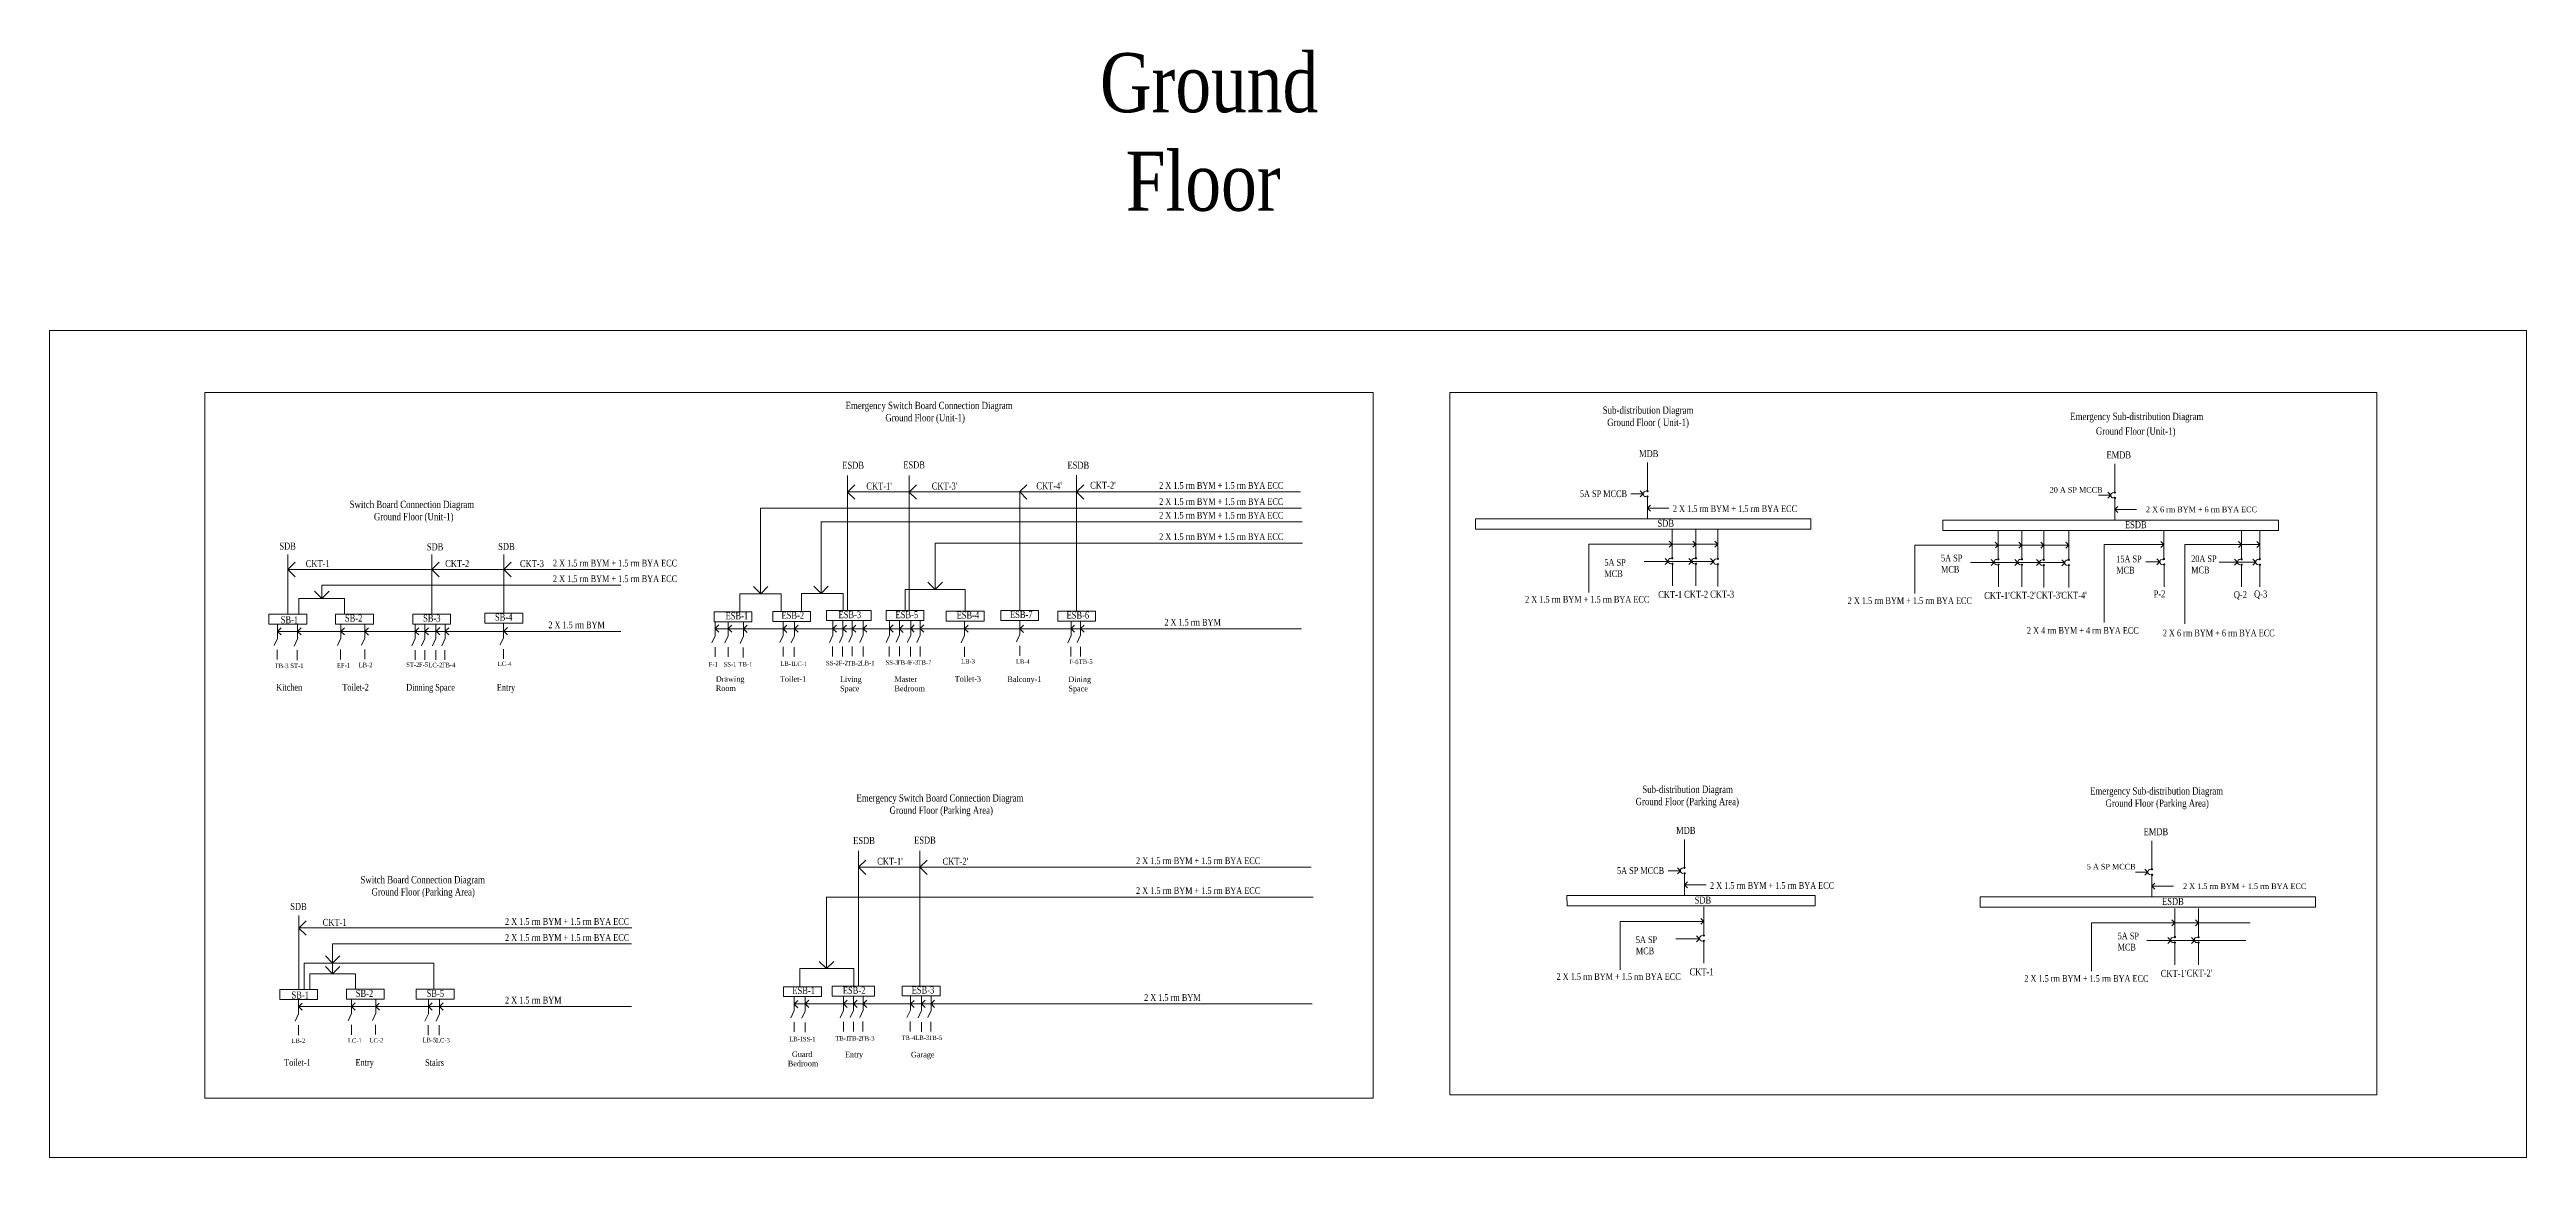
# Model space of a CAD drawing. Header units: inches. Extents: x -13742749 to 88736, y -40897 to 32194776.
# Drawn here: x 13924 to 32929, y 26274628 to 26283129 of the extents above; entities that cross this region are included whole.
import ezdxf

# ---------------------------------------------------------------- set-up
doc = ezdxf.new("R2010")
doc.units = ezdxf.units.IN
doc.header["$LTSCALE"] = 10
doc.header["$MEASUREMENT"] = 0
doc.linetypes.add('HIDDEN', pattern=[0.375, 0.25, -0.125])
for name, color, linetype, lineweight in [('ESDB_TEXT', 131, 'Continuous', 13), ('SDB_TEXT', 10, 'Continuous', 13), ('Switchboard_Diagram_My', 7, 'Continuous', 13), ('Text_My', 7, 'Continuous', 13)]:
    doc.layers.add(name, color=color, linetype=linetype, lineweight=lineweight)
doc.styles.get("Standard").update_dxf_attribs({"font": 'times.ttf', "width": 0.8})

msp = doc.modelspace()

# ---------------------------------------------------------------- linework, layer by layer
at = {"layer": 'ESDB_TEXT', "linetype": 'ByBlock', "ltscale": 10}
for p, q in [((26183.80578, 26279959.68199), (26183.80578, 26279745.08164)), ((29770.38835, 26279949.3157), (29770.38835, 26279734.71534)), ((26151.94443, 26279719.09585), (26058.00881, 26279719.09585)), ((26184.06833, 26279693.44027), (26184.06833, 26279528.20656)), ((29738.527, 26279708.72956), (29644.59138, 26279708.72956)), ((29770.6509, 26279683.07397), (29770.6509, 26279517.84027)), ((26184.06833, 26279610.82342), (26349.33813, 26279610.82342)), ((29770.6509, 26279600.45712), (29935.9207, 26279600.45712)), ((26723.29786, 26279333.97868), (25734.6459, 26279333.97868)), ((25734.6459, 26279333.97868), (25734.6459, 26278962.8349)), ((26375.09951, 26279448.6806), (26375.09951, 26279230.94776)), ((26556.16613, 26279448.29664), (26556.16613, 26279230.77766)), ((26723.29786, 26279448.45275), (26723.29786, 26279226.6785)), ((29416.44925, 26279326.71788), (28236.02537, 26279326.71788)), ((28236.02537, 26279326.71788), (28236.02537, 26278955.5741)), ((28876.47898, 26279438.28732), (28876.47898, 26279223.68696)), ((29057.5456, 26279438.11721), (29057.5456, 26279223.51686)), ((29224.67733, 26279438.28732), (29224.67733, 26279223.68696)), ((29417.29691, 26279436.84), (29417.29691, 26279222.23964)), ((30147.37263, 26279330.98714), (29687.42944, 26279330.98714)), ((29687.42944, 26279330.98714), (29687.42944, 26278733.45918)), ((30147.37263, 26279438.28732), (30147.37263, 26279223.68696)), ((30743.08257, 26279330.81704), (30307.50575, 26279330.81704)), ((30307.50575, 26279330.81704), (30307.50575, 26278721.98887)), ((30742.82715, 26279330.81704), (30883.20097, 26279330.81704)), ((30743.08257, 26279438.11721), (30743.08257, 26279223.51686)), ((30883.20097, 26279438.11721), (30883.20097, 26279223.51686)), ((26691.43888, 26279199.89207), (26160.46032, 26279199.89207)), ((26375.36206, 26279178.19238), (26375.36206, 26279012.95868)), ((26556.42868, 26279178.02228), (26556.42868, 26279012.78858)), ((26723.56041, 26279173.92312), (26723.56041, 26279008.68942)), ((29385.20164, 26279192.63127), (28661.83979, 26279192.63127)), ((28876.74153, 26279170.93158), (28876.74153, 26279005.69788)), ((29057.80815, 26279170.76148), (29057.80815, 26279005.52778)), ((29224.93988, 26279166.66232), (29224.93988, 26279001.42862)), ((29417.55946, 26279165.215), (29417.55946, 26278999.9813)), ((30115.51128, 26279197.70118), (30008.45237, 26279197.70118)), ((30147.63518, 26279172.04559), (30147.63518, 26279006.81189)), ((30711.22122, 26279196.41706), (30571.07249, 26279196.41706)), ((30851.33962, 26279196.41706), (30711.19088, 26279196.41706)), ((30743.34512, 26279170.76148), (30743.34512, 26279005.52778)), ((30883.46352, 26279170.76148), (30883.46352, 26279005.52778)), ((26468.55111, 26277068.72658), (26468.55111, 26276854.12622)), ((30055.13368, 26277058.36028), (30055.13368, 26276843.75992)), ((26436.68977, 26276828.14043), (26342.75414, 26276828.14043)), ((30023.27233, 26276817.77414), (29929.33671, 26276817.77414)), ((26468.81366, 26276802.48485), (26468.81366, 26276637.25115)), ((26468.81366, 26276719.868), (26634.08346, 26276719.868)), ((30055.39623, 26276792.11855), (30055.39623, 26276626.88485)), ((30055.39623, 26276709.5017), (30220.66603, 26276709.5017)), ((26615.85973, 26276439.48738), (25975.59421, 26276439.48738)), ((25975.59421, 26276439.48738), (25975.59421, 26276068.34359)), ((26616.04782, 26276551.05682), (26616.04782, 26276336.45646)), ((30231.2738, 26276539.1998), (30231.2738, 26276324.59944)), ((30412.34042, 26276539.02969), (30412.34042, 26276324.42934)), ((26584.95132, 26276305.40077), (26401.40863, 26276305.40077)), ((26616.31037, 26276283.70108), (26616.31037, 26276118.46738)), ((30579.47214, 26276427.63036), (29590.82019, 26276427.63036)), ((29590.82019, 26276427.63036), (29590.82019, 26276056.48658)), ((30547.61316, 26276293.54375), (30016.6346, 26276293.54375)), ((30231.53635, 26276271.84406), (30231.53635, 26276106.61036)), ((30412.60297, 26276271.67396), (30412.60297, 26276106.44026)), ((30547.61079, 26276293.23039), (30776.68508, 26276292.76499)), ((30579.47214, 26276427.63036), (30807.72161, 26276427.63036))]:
    msp.add_line(p, q, dxfattribs=at)
for points in [[(24864.87812, 26279528.20656), (27439.01549, 26279528.20656), (27439.01549, 26279448.65362), (24864.87812, 26279448.65362)], [(28451.46069, 26279517.84027), (31025.59806, 26279517.84027), (31025.59806, 26279438.28732), (28451.46069, 26279438.28732)], [(25566.0935, 26276637.25115), (27470.13567, 26276637.25115), (27471.96804, 26276557.6982), (25568.16763, 26276557.6982)], [(28736.20602, 26276626.88485), (31310.34339, 26276626.88485), (31310.34339, 26276547.3319), (28736.20602, 26276547.3319)]]:
    msp.add_lwpolyline(points, close=True, dxfattribs=at)
for centre in [(26183.80578, 26279740.75901), (26184.36476, 26279699.04034), (29770.38835, 26279730.39271), (29770.94733, 26279688.67404), (26375.09951, 26279225.51113), (26375.65849, 26279183.79245), (26556.16613, 26279225.34102), (26556.72511, 26279183.62235), (26723.29786, 26279221.24187), (26723.85684, 26279179.52319), (28876.47898, 26279218.25033), (28877.03796, 26279176.53165), (29057.5456, 26279218.08022), (29058.10458, 26279176.36155), (29224.67733, 26279213.98107), (29225.23631, 26279172.26239), (29416.29787, 26279214.4671), (29416.85685, 26279172.74843), (30147.37263, 26279219.36434), (30147.93161, 26279177.64566), (30743.08257, 26279218.08022), (30743.64155, 26279176.36155), (30883.20097, 26279218.08022), (30883.75995, 26279176.36155), (26468.55111, 26276849.80359), (26469.11009, 26276808.08492), (30055.13368, 26276839.4373), (30055.69266, 26276797.71862), (26616.04782, 26276331.01982), (26616.6068, 26276289.30115), (30231.2738, 26276319.16281), (30231.83278, 26276277.44413), (30412.34042, 26276318.9927), (30412.8994, 26276277.27403)]:
    msp.add_circle(centre, 4.98846, dxfattribs=at)
for centre in [(26172.66939, 26279719.09585), (29759.25196, 26279708.72956), (26363.96312, 26279203.84797), (26545.02974, 26279203.67786), (26712.16147, 26279199.57871), (28865.34259, 26279196.58717), (29046.40921, 26279196.41706), (29213.54093, 26279192.31791), (29406.16052, 26279190.87059), (30136.23624, 26279197.70118), (30731.94618, 26279196.41706), (30872.06458, 26279196.41706), (26457.41472, 26276828.14043), (30043.99729, 26276817.77414), (26604.91143, 26276309.35666), (30220.13741, 26276297.49965), (30401.20403, 26276297.32954)]:
    msp.add_arc(centre, 20.72496, 89.133640238, 269.133640238, dxfattribs=at)
at = {"layer": 'Switchboard_Diagram_My', "linetype": 'ByBlock', "ltscale": 10}
for p, q in [((20047.71388, 26279617.56519), (20047.71388, 26279859.28187)), ((20519.22673, 26279617.56519), (20519.22673, 26279859.28187)), ((21804.36881, 26279621.22576), (21804.36881, 26279862.94243)), ((20103.50951, 26279677.82897), (20047.71342, 26279733.49792)), ((20047.71388, 26279733.49746), (20103.38283, 26279789.29355)), ((20048.11353, 26279734.4709), (23522.08155, 26279734.4709)), ((20575.02236, 26279677.82897), (20519.22627, 26279733.49792)), ((20519.22673, 26279733.49746), (20574.89568, 26279789.29355)), ((21367.33416, 26279734.14724), (21423.00311, 26279789.94333)), ((21367.93827, 26278824.91625), (21367.93827, 26279734.39302)), ((21423.78021, 26279678.7644), (21367.98412, 26279734.43335)), ((21803.71839, 26279734.08244), (21859.38734, 26279789.87853)), ((21860.16444, 26279678.69959), (21804.36835, 26279734.36854)), ((26129.15665, 26279741.83171), (26151.94443, 26279719.09585)), ((26151.94443, 26279719.09585), (26129.3585, 26279696.45834)), ((29715.73922, 26279731.46541), (29738.527, 26279708.72956)), ((29738.527, 26279708.72956), (29715.94107, 26279686.09204)), ((19379.84178, 26278953.29719), (19379.84178, 26279611.18329)), ((19379.84178, 26279611.18329), (23529.68001, 26279611.18329)), ((19842.35276, 26279505.7984), (23536.10882, 26279505.7984)), ((19843.47831, 26278956.34821), (19843.47831, 26279505.6566)), ((20047.71388, 26278823.68145), (20047.71388, 26279617.56519)), ((20519.22673, 26278823.68145), (20519.22673, 26279617.56519)), ((21804.36881, 26278820.32106), (21804.36881, 26279621.22576)), ((26184.06505, 26279610.81812), (26206.65098, 26279633.45564)), ((26206.85283, 26279588.08226), (26184.06505, 26279610.81812)), ((29770.64762, 26279600.45182), (29793.23355, 26279623.08934)), ((29793.4354, 26279577.71597), (29770.64762, 26279600.45182)), ((20719.10492, 26278985.31639), (20719.10492, 26279342.02787)), ((20719.14887, 26279341.85189), (23538.1777, 26279341.85189)), ((26352.05952, 26279357.02435), (26374.8473, 26279334.2885)), ((26374.8473, 26279334.2885), (26352.26136, 26279311.65098)), ((26533.49032, 26279356.93764), (26556.2781, 26279334.20178)), ((26556.2781, 26279334.20178), (26533.69217, 26279311.56426)), ((26700.50626, 26279356.80756), (26723.29404, 26279334.0717)), ((26723.29404, 26279334.0717), (26700.7081, 26279311.43418)), ((28853.43898, 26279349.76355), (28876.22677, 26279327.02769)), ((28876.22677, 26279327.02769), (28853.64083, 26279304.39018)), ((29034.86978, 26279349.67683), (29057.65757, 26279326.94097)), ((29057.65757, 26279326.94097), (29035.07163, 26279304.30346)), ((29201.88572, 26279349.54675), (29224.67351, 26279326.8109)), ((29224.67351, 26279326.8109), (29202.08757, 26279304.17338)), ((29394.50531, 26279348.09944), (29417.29309, 26279325.36358)), ((29417.29309, 26279325.36358), (29394.70715, 26279302.72606)), ((30124.25072, 26279353.7293), (30147.0385, 26279330.99344)), ((30147.0385, 26279330.99344), (30124.45257, 26279308.35592)), ((30720.06229, 26279353.57587), (30742.85007, 26279330.84001)), ((30742.85007, 26279330.84001), (30720.26414, 26279308.20249)), ((30860.32349, 26279353.56586), (30883.11128, 26279330.83)), ((30883.11128, 26279330.83), (30860.52534, 26279308.19249)), ((15752.98096, 26279138.88466), (15752.98096, 26279255.30038)), ((15752.98096, 26279138.88466), (15808.64991, 26279194.68074)), ((15752.98096, 26278795.55786), (15752.98096, 26279138.88466)), ((15752.98096, 26279138.88466), (18306.16853, 26279138.88466)), ((15808.77705, 26279083.2157), (15752.98096, 26279138.88466)), ((16856.6055, 26278797.46551), (16856.92423, 26279137.85097)), ((16912.66886, 26279083.39661), (16856.87278, 26279139.06556)), ((16856.87324, 26279139.0651), (16912.54219, 26279194.86119)), ((16856.92423, 26279137.85097), (16856.92423, 26279254.2667)), ((17466.12338, 26279083.21616), (17410.32729, 26279138.88511)), ((17410.32775, 26279137.33279), (17410.32775, 26279253.74852)), ((17410.32775, 26279138.88466), (17465.99671, 26279194.68074)), ((17410.32775, 26278805.09528), (17410.32775, 26279137.33279)), ((26320.69745, 26279222.65607), (26343.48523, 26279199.92021)), ((26343.48523, 26279199.92021), (26320.89929, 26279177.28269)), ((26502.48396, 26279222.7161), (26525.27174, 26279199.98024)), ((26525.27174, 26279199.98024), (26502.68581, 26279177.34273)), ((26668.79694, 26279222.56935), (26691.58472, 26279199.83349)), ((26691.58472, 26279199.83349), (26668.99879, 26279177.19597)), ((28822.07691, 26279215.39527), (28844.8647, 26279192.65941)), ((28844.8647, 26279192.65941), (28822.27876, 26279170.02189)), ((29003.86343, 26279215.4553), (29026.65121, 26279192.71944)), ((29026.65121, 26279192.71944), (29004.06528, 26279170.08193)), ((29170.17641, 26279215.30855), (29192.96419, 26279192.57269)), ((29192.96419, 26279192.57269), (29170.37826, 26279169.93517)), ((29362.79599, 26279213.86123), (29385.58377, 26279191.12537)), ((29385.58377, 26279191.12537), (29362.99784, 26279168.48785)), ((30092.77855, 26279220.43499), (30115.56633, 26279197.69913)), ((30115.56633, 26279197.69913), (30092.98039, 26279175.06162)), ((30688.43767, 26279219.18757), (30711.22545, 26279196.45171)), ((30711.22545, 26279196.45171), (30688.63952, 26279173.81419)), ((30828.55607, 26279219.18757), (30851.34385, 26279196.45171)), ((30851.34385, 26279196.45171), (30828.75792, 26279173.81419)), ((15838.23904, 26278917.55396), (15838.23904, 26278795.55786)), ((15838.23904, 26278917.55396), (16187.72325, 26278917.55396)), ((16013.04649, 26278917.5548), (15957.2504, 26278973.22375)), ((16012.98114, 26279018.26214), (18306.38592, 26279018.90537)), ((16012.98114, 26278917.55396), (16012.98114, 26279018.26214)), ((16068.71498, 26278973.35043), (16013.04603, 26278917.55434)), ((16187.72325, 26278797.46551), (16187.72325, 26278917.55396)), ((19220.78871, 26278815.20122), (19220.78871, 26278953.29719)), ((19220.78871, 26278953.29719), (19538.89486, 26278953.29719)), ((19380.8498, 26278953.29803), (19325.05371, 26279008.96699)), ((19436.51829, 26279009.09366), (19380.84934, 26278953.29757)), ((19538.89486, 26278953.29719), (19538.89486, 26278819.4097)), ((19694.73652, 26278818.03886), (19694.73652, 26278956.13483)), ((19694.73652, 26278956.13483), (20012.84267, 26278956.13483)), ((19843.46804, 26278956.11173), (19787.67195, 26279011.78068)), ((19899.13654, 26279011.90736), (19843.46758, 26278956.11127)), ((20012.84267, 26278956.13483), (20012.84267, 26278822.24734)), ((20488.36928, 26278819.71548), (20488.36928, 26278985.31639)), ((20488.36928, 26278985.31639), (20949.84055, 26278985.31639)), ((20719.85263, 26278985.31723), (20664.05654, 26279040.98618)), ((20775.52112, 26279041.11286), (20719.85217, 26278985.31677)), ((20949.84055, 26278985.31639), (20949.84055, 26278820.21545)), ((15673.1818, 26278719.26273), (15673.1818, 26278610.24137)), ((15826.34211, 26278716.20256), (15826.34211, 26278607.1812)), ((16158.70187, 26278720.7924), (16158.70187, 26278611.77104)), ((16344.02652, 26278722.32291), (16344.02652, 26278613.30155)), ((16730.06704, 26278717.84613), (16730.06704, 26278608.82477)), ((16804.24661, 26278717.84613), (16804.24661, 26278608.82477)), ((16889.33329, 26278717.84613), (16889.33329, 26278608.82477)), ((16959.14872, 26278717.84613), (16959.14872, 26278608.82477)), ((17408.58596, 26278724.38412), (17408.58596, 26278615.36276)), ((19031.6441, 26278739.75488), (19031.6441, 26278630.73352)), ((19031.81816, 26278685.68735), (19059.65264, 26278713.58539)), ((19131.21363, 26278739.75488), (19131.21363, 26278630.73352)), ((19131.27931, 26278685.60695), (19159.11378, 26278713.505)), ((19247.8969, 26278736.64661), (19247.8969, 26278627.62525)), ((19248.08199, 26278685.07158), (19275.91646, 26278712.96963)), ((19554.07266, 26278684.39595), (19581.90714, 26278712.294)), ((19554.38893, 26278742.86314), (19554.38893, 26278633.84178)), ((19639.91899, 26278685.16224), (19667.75346, 26278713.06028)), ((19639.95552, 26278739.75488), (19639.95552, 26278630.73352)), ((19933.50217, 26278744.02981), (19933.50217, 26278635.00845)), ((19933.68797, 26278685.14513), (19961.52244, 26278713.04318)), ((20010.23203, 26278744.41728), (20010.23203, 26278635.39592)), ((20010.301, 26278685.14513), (20038.13547, 26278713.04318)), ((20083.32355, 26278685.32473), (20111.15802, 26278713.22277)), ((20083.35538, 26278745.97141), (20083.35538, 26278636.95005)), ((20166.88901, 26278685.38802), (20194.72349, 26278713.28606)), ((20167.25573, 26278744.30685), (20167.25573, 26278635.28549)), ((20368.03063, 26278685.843), (20395.8651, 26278713.74104)), ((20368.06316, 26278744.41728), (20368.06316, 26278635.39592)), ((20445.85272, 26278745.97141), (20445.85272, 26278636.95005)), ((20446.0192, 26278685.07329), (20473.85368, 26278712.97134)), ((20531.41931, 26278742.86314), (20531.41931, 26278633.84178)), ((20531.45682, 26278685.70274), (20559.29129, 26278713.60078)), ((20604.31676, 26278685.88063), (20632.15124, 26278713.77867)), ((20604.54265, 26278744.41728), (20604.54265, 26278635.39592)), ((20944.41806, 26278741.66084), (20944.41806, 26278632.63948)), ((20944.60818, 26278685.22552), (20972.44265, 26278713.12357)), ((21369.83302, 26278749.05094), (21369.83302, 26278640.02958)), ((21369.94607, 26278685.08185), (21397.78055, 26278712.97989)), ((21761.69957, 26278685.4342), (21789.53405, 26278713.33224)), ((21762.07968, 26278742.03543), (21762.07968, 26278633.01407)), ((21835.20302, 26278743.58956), (21835.20302, 26278634.5682)), ((21835.39012, 26278685.4342), (21863.22459, 26278713.33224)), ((15673.1818, 26278610.24137), (15647.42119, 26278555.04348)), ((15671.92633, 26278522.91376), (15671.92633, 26278447.94412)), ((15673.1818, 26278664.75205), (18306.99816, 26278664.80393)), ((15701.553, 26278636.81818), (15673.65495, 26278664.65266)), ((15673.65541, 26278664.6522), (15701.48989, 26278692.55025)), ((15826.34211, 26278607.1812), (15800.58151, 26278551.98331)), ((15854.24618, 26278636.97317), (15826.34813, 26278664.80765)), ((15826.34859, 26278664.80719), (15854.18307, 26278692.70523)), ((16158.70187, 26278611.77104), (16132.94127, 26278556.57315)), ((16157.4464, 26278524.44342), (16157.4464, 26278449.47378)), ((16187.01437, 26278637.09522), (16159.11632, 26278664.9297)), ((16159.11678, 26278664.92924), (16186.95126, 26278692.82728)), ((16344.02652, 26278613.30155), (16318.26591, 26278558.10366)), ((16342.77105, 26278525.97393), (16342.77105, 26278451.00429)), ((16371.60905, 26278636.70388), (16343.71101, 26278664.53836)), ((16343.71147, 26278664.5379), (16371.54594, 26278692.43594)), ((16730.06704, 26278608.82477), (16704.30644, 26278553.62688)), ((16758.45898, 26278637.06035), (16730.56093, 26278664.89482)), ((16730.56139, 26278664.89437), (16758.39587, 26278692.79241)), ((16804.24661, 26278608.82477), (16778.48601, 26278553.62688)), ((16832.5756, 26278637.06035), (16804.67755, 26278664.89482)), ((16804.67801, 26278664.89437), (16832.51249, 26278692.79241)), ((16889.33329, 26278608.82477), (16863.57269, 26278553.62688)), ((16917.86695, 26278637.66092), (16889.96891, 26278665.49539)), ((16889.96937, 26278665.49494), (16917.80384, 26278693.39298)), ((16959.14872, 26278608.82477), (16933.38812, 26278553.62688)), ((16987.7078, 26278637.12041), (16959.80976, 26278664.95488)), ((16959.81022, 26278664.95442), (16987.6447, 26278692.85247)), ((17408.58596, 26278615.36276), (17382.82535, 26278560.16487)), ((17407.33049, 26278528.03514), (17407.33049, 26278453.0655)), ((17437.0367, 26278637.57955), (17409.13865, 26278665.41403)), ((17409.13911, 26278665.41357), (17436.97359, 26278693.31161)), ((19031.6441, 26278630.73352), (19005.8835, 26278575.53562)), ((19030.38864, 26278543.4059), (19030.38864, 26278468.43626)), ((19031.6441, 26278685.2442), (23529.68001, 26278685.2442)), ((19059.71575, 26278657.85333), (19031.8177, 26278685.6878)), ((19131.21363, 26278630.73352), (19105.45302, 26278575.53562)), ((19129.95816, 26278543.4059), (19129.95816, 26278468.43626)), ((19159.17689, 26278657.77294), (19131.27885, 26278685.60741)), ((19247.8969, 26278627.62525), (19222.1363, 26278572.42736)), ((19246.64143, 26278540.29763), (19246.64143, 26278465.32799)), ((19275.97957, 26278657.23757), (19248.08153, 26278685.07204)), ((19554.38893, 26278633.84178), (19528.62833, 26278578.64389)), ((19553.13346, 26278546.51417), (19553.13346, 26278471.54453)), ((19581.97025, 26278656.56194), (19554.0722, 26278684.39641)), ((19639.95552, 26278630.73352), (19614.19492, 26278575.53562)), ((19638.70005, 26278543.4059), (19638.70005, 26278468.43626)), ((19667.81657, 26278657.32822), (19639.91853, 26278685.1627)), ((19933.50217, 26278635.00845), (19907.74156, 26278579.81056)), ((19932.2467, 26278547.68084), (19932.2467, 26278472.7112)), ((19961.58555, 26278657.31111), (19933.68751, 26278685.14559)), ((20010.23203, 26278635.39592), (19984.47143, 26278580.19802)), ((20008.97657, 26278548.0683), (20008.97657, 26278473.09866)), ((20038.19858, 26278657.31111), (20010.30054, 26278685.14559)), ((20083.35538, 26278636.95005), (20057.59477, 26278581.75216)), ((20082.09991, 26278549.62243), (20082.09991, 26278474.65279)), ((20111.22113, 26278657.49071), (20083.32309, 26278685.32519)), ((20167.25573, 26278635.28549), (20141.49513, 26278580.0876)), ((20166.00027, 26278547.95787), (20166.00027, 26278472.98823)), ((20194.7866, 26278657.554), (20166.88855, 26278685.38847)), ((20368.06316, 26278635.39592), (20342.30256, 26278580.19802)), ((20366.80769, 26278548.0683), (20366.80769, 26278473.09866)), ((20395.92821, 26278658.00898), (20368.03017, 26278685.84346)), ((20445.85272, 26278636.95005), (20420.09212, 26278581.75216)), ((20444.59726, 26278549.62243), (20444.59726, 26278474.65279)), ((20473.91679, 26278657.23928), (20446.01874, 26278685.07375)), ((20531.41931, 26278633.84178), (20505.65871, 26278578.64389)), ((20530.16384, 26278546.51417), (20530.16384, 26278471.54453)), ((20559.3544, 26278657.86872), (20531.45636, 26278685.7032)), ((20604.54265, 26278635.39592), (20578.78205, 26278580.19802)), ((20603.28719, 26278548.0683), (20603.28719, 26278473.09866)), ((20632.21435, 26278658.04661), (20604.3163, 26278685.88109)), ((20944.41806, 26278632.63948), (20918.65746, 26278577.44159)), ((20943.16259, 26278545.31186), (20943.16259, 26278470.34222)), ((20972.50576, 26278657.39151), (20944.60772, 26278685.22598)), ((21369.83302, 26278640.02958), (21344.07242, 26278584.83169)), ((21368.57755, 26278552.70197), (21368.57755, 26278477.73233)), ((21397.84366, 26278657.24783), (21369.94561, 26278685.0823)), ((21762.07968, 26278633.01407), (21736.31907, 26278577.81618)), ((21760.82421, 26278545.68645), (21760.82421, 26278470.71681)), ((21789.59715, 26278657.60018), (21761.69911, 26278685.43466)), ((21835.20302, 26278634.5682), (21809.44242, 26278579.37031)), ((21833.94756, 26278547.24059), (21833.94756, 26278472.27095)), ((21863.2877, 26278657.60018), (21835.38966, 26278685.43466)), ((15825.08665, 26278519.85358), (15825.08665, 26278444.88394)), ((16728.81158, 26278521.49715), (16728.81158, 26278446.52751)), ((16802.99114, 26278521.49715), (16802.99114, 26278446.52751)), ((16888.07783, 26278521.49715), (16888.07783, 26278446.52751)), ((16957.89326, 26278521.49715), (16957.89326, 26278446.52751)), ((20186.66406, 26276798.58024), (20130.86797, 26276854.24919)), ((20130.86843, 26276738.31645), (20130.86843, 26276980.03313)), ((20130.86843, 26276854.24873), (20186.53738, 26276910.04482)), ((20131.26808, 26276855.22217), (23605.2361, 26276855.22217)), ((20658.17691, 26276798.58024), (20602.38082, 26276854.24919)), ((20602.38128, 26276738.31645), (20602.38128, 26276980.03313)), ((20602.38128, 26276854.24873), (20658.05023, 26276910.04482)), ((26413.90198, 26276850.87629), (26436.68977, 26276828.14043)), ((26436.68977, 26276828.14043), (26414.10383, 26276805.50292)), ((30000.48455, 26276840.51), (30023.27233, 26276817.77414)), ((30023.27233, 26276817.77414), (30000.6864, 26276795.13662)), ((19885.26661, 26276626.54967), (23619.26337, 26276626.54967)), ((19885.91079, 26276077.36656), (19885.91079, 26276626.67494)), ((20130.86843, 26275944.43272), (20130.86843, 26276738.31645)), ((20602.38128, 26275944.43272), (20602.38128, 26276738.31645)), ((26468.81038, 26276719.8627), (26491.39631, 26276742.50022)), ((26491.59816, 26276697.12684), (26468.81038, 26276719.8627)), ((30055.39295, 26276709.49641), (30077.97888, 26276732.13392)), ((30078.18073, 26276686.76055), (30055.39295, 26276709.49641)), ((15836.13551, 26276259.63592), (15836.13551, 26276483.89392)), ((15837.12898, 26276388.65074), (15892.79793, 26276444.44683)), ((26593.00782, 26276462.53305), (26615.79561, 26276439.79719)), ((26615.79561, 26276439.79719), (26593.20967, 26276417.15967)), ((30208.2338, 26276450.67603), (30231.02158, 26276427.94017)), ((30389.6646, 26276450.58931), (30412.45238, 26276427.85345)), ((15836.06299, 26276389.18872), (18392.9502, 26276389.18872)), ((15836.13551, 26275916.30913), (15836.13551, 26276259.63592)), ((15892.92507, 26276332.98179), (15837.12898, 26276388.65074)), ((16095.98369, 26276038.32741), (16095.98369, 26276266.00976)), ((16095.98369, 26276266.00976), (18389.3143, 26276266.00976)), ((26561.64575, 26276328.16476), (26584.43354, 26276305.4289)), ((26584.43354, 26276305.4289), (26561.8476, 26276282.79139)), ((30176.87173, 26276316.30775), (30199.65951, 26276293.57189)), ((30199.65951, 26276293.57189), (30177.07358, 26276270.93437)), ((30231.02158, 26276427.94017), (30208.43565, 26276405.30266)), ((30358.65824, 26276316.36778), (30381.44603, 26276293.63192)), ((30381.44603, 26276293.63192), (30358.86009, 26276270.99441)), ((30412.45238, 26276427.85345), (30389.86645, 26276405.21594)), ((15876.83627, 26275915.71052), (15876.83627, 26276119.37176)), ((15876.83627, 26276119.37176), (16873.1341, 26276119.37176)), ((16096.20104, 26276038.30607), (16040.40495, 26276093.97502)), ((16096.53902, 26276119.04746), (16040.74294, 26276174.71641)), ((16151.86953, 26276094.10169), (16096.20058, 26276038.30561)), ((16152.20752, 26276174.84308), (16096.53857, 26276119.047)), ((16873.1341, 26276119.37176), (16873.1341, 26275918.62048)), ((19681.54359, 26276076.8861), (20095.99723, 26276076.8861)), ((19681.54359, 26275937.5671), (19681.54359, 26276076.8861)), ((19885.90052, 26276077.13007), (19830.10443, 26276132.79903)), ((19941.56902, 26276132.9257), (19885.90006, 26276077.12961)), ((20095.99723, 26276076.8861), (20095.99723, 26275942.9986)), ((15921.39359, 26276038.30522), (15921.39359, 26275916.30913)), ((15921.39359, 26276038.30522), (16270.8778, 26276038.30522)), ((16270.8778, 26275918.21678), (16270.8778, 26276038.30522)), ((19637.54348, 26275863.61441), (19637.54348, 26275754.59305)), ((20016.65672, 26275864.78108), (20016.65672, 26275755.75972)), ((20093.38658, 26275865.16854), (20093.38658, 26275756.14718)), ((20166.50993, 26275866.72268), (20166.50993, 26275757.70132)), ((20529.00727, 26275866.72268), (20529.00727, 26275757.70132)), ((20614.57386, 26275867.43311), (20614.57386, 26275754.59305)), ((20687.69721, 26275867.6683), (20687.69721, 26275756.14718)), ((15834.94537, 26275729.59872), (15809.18477, 26275674.40083)), ((15834.7725, 26275785.50332), (18390.15271, 26275785.55519)), ((15834.94537, 26275838.62008), (15834.94537, 26275729.59872)), ((15835.17717, 26275784.92464), (15863.01165, 26275812.82268)), ((15863.08135, 26275757.83054), (15835.18331, 26275785.66502)), ((16241.85642, 26275732.52231), (16216.09582, 26275677.32442)), ((16241.85642, 26275841.54367), (16241.85642, 26275732.52231)), ((16270.16892, 26275757.84649), (16242.27087, 26275785.68096)), ((16242.27133, 26275785.6805), (16270.10581, 26275813.57855)), ((16427.18107, 26275734.05282), (16401.42047, 26275678.85492)), ((16454.7636, 26275757.45515), (16426.86556, 26275785.28962)), ((16426.86602, 26275785.28917), (16454.70049, 26275813.18721)), ((16427.18107, 26275843.07418), (16427.18107, 26275734.05282)), ((16830.80404, 26275729.73947), (16805.04343, 26275674.54158)), ((16830.80404, 26275838.76083), (16830.80404, 26275729.73947)), ((16859.13302, 26275757.97505), (16831.23498, 26275785.80953)), ((16831.23544, 26275785.80907), (16859.06992, 26275813.70711)), ((16915.89072, 26275729.73947), (16890.13012, 26275674.54158)), ((16915.89072, 26275838.76083), (16915.89072, 26275729.73947)), ((16944.42438, 26275758.57562), (16916.52634, 26275786.4101)), ((16916.5268, 26275786.40964), (16944.36127, 26275814.30768)), ((19637.54348, 26275754.59305), (19611.78288, 26275699.39516)), ((19665.1248, 26275777.3132), (19637.22675, 26275805.14768)), ((19637.22721, 26275805.14722), (19665.06169, 26275833.04526)), ((19637.9128, 26275805.99546), (23612.83456, 26275805.99546)), ((19723.11007, 26275751.48478), (19697.34947, 26275696.28689)), ((19750.97112, 26275778.07949), (19723.07308, 26275805.91396)), ((19723.07354, 26275805.9135), (19750.90801, 26275833.81155)), ((19723.11007, 26275860.50614), (19723.11007, 26275751.48478)), ((20016.65672, 26275755.75972), (19990.89612, 26275700.56183)), ((20044.7401, 26275778.06238), (20016.84206, 26275805.89686)), ((20016.84252, 26275805.8964), (20044.67699, 26275833.79444)), ((20093.38658, 26275756.14718), (20067.62598, 26275700.94929)), ((20121.35313, 26275778.06238), (20093.45509, 26275805.89686)), ((20093.45555, 26275805.8964), (20121.29002, 26275833.79444)), ((20166.50993, 26275757.70132), (20140.74933, 26275702.50342)), ((20194.37568, 26275778.24198), (20166.47764, 26275806.07645)), ((20166.4781, 26275806.076), (20194.31257, 26275833.97404)), ((20529.00727, 26275757.70132), (20503.24667, 26275702.50342)), ((20557.07134, 26275777.99054), (20529.17329, 26275805.82502)), ((20529.17375, 26275805.82456), (20557.00823, 26275833.7226)), ((20614.57386, 26275754.59305), (20588.81326, 26275699.39516)), ((20642.50895, 26275778.61999), (20614.61091, 26275806.45446)), ((20614.61137, 26275806.45401), (20642.44584, 26275834.35205)), ((20687.69721, 26275756.14718), (20661.9366, 26275700.94929)), ((20715.3689, 26275778.79788), (20687.47085, 26275806.63235)), ((20687.47131, 26275806.63189), (20715.30579, 26275834.52994)), ((15833.6899, 26275642.2711), (15833.6899, 26275567.30146)), ((16240.60095, 26275645.19469), (16240.60095, 26275570.22505)), ((16425.9256, 26275646.7252), (16425.9256, 26275571.75556)), ((16829.54857, 26275642.41185), (16829.54857, 26275567.44221)), ((16914.63526, 26275642.41185), (16914.63526, 26275567.44221)), ((19636.28801, 26275667.26543), (19636.28801, 26275592.29579)), ((19721.8546, 26275664.15717), (19721.8546, 26275589.18753)), ((20015.40125, 26275668.4321), (20015.40125, 26275593.46246)), ((20092.13112, 26275668.81957), (20092.13112, 26275593.84993)), ((20165.25446, 26275670.3737), (20165.25446, 26275595.40406)), ((20527.75181, 26275670.3737), (20527.75181, 26275595.40406)), ((20613.3184, 26275667.26543), (20613.3184, 26275592.29579)), ((20686.44174, 26275668.81957), (20686.44174, 26275593.84993))]:
    msp.add_line(p, q, dxfattribs=at)
for points in [[(13924.3542, 26280973.08495), (32928.61504, 26280973.08495), (32928.61504, 26274628.23355), (13924.3542, 26274628.23355)], [(15116.20872, 26280496.32217), (24081.19447, 26280496.32217), (24081.19447, 26275082.24645), (15116.20872, 26275082.24645)], [(24668.0869, 26280496.32217), (31781.64684, 26280496.32217), (31781.64684, 26275107.50604), (24668.0869, 26275107.50604)], [(15607.86762, 26278795.55786), (15898.0943, 26278795.55786), (15898.0943, 26278719.26273), (15607.86762, 26278719.26273)], [(16119.5832, 26278797.46551), (16409.80989, 26278797.46551), (16409.80989, 26278721.17039), (16119.5832, 26278721.17039)], [(16711.49216, 26278797.46551), (17001.71885, 26278797.46551), (17001.71885, 26278721.17039), (16711.49216, 26278721.17039)], [(17265.21441, 26278805.09528), (17555.4411, 26278805.09528), (17555.4411, 26278728.80015), (17265.21441, 26278728.80015)], [(19022.50234, 26278815.20122), (19312.72903, 26278815.20122), (19312.72903, 26278738.90609), (19022.50234, 26278738.90609)], [(19473.63007, 26278817.62539), (19763.85675, 26278817.62539), (19763.85675, 26278741.33027), (19473.63007, 26278741.33027)], [(19884.93479, 26278823.68145), (20227.38941, 26278823.68145), (20227.38941, 26278747.38633), (19884.93479, 26278747.38633)], [(20343.25594, 26278823.68145), (20633.48263, 26278823.68145), (20633.48263, 26278747.38633), (20343.25594, 26278747.38633)], [(20804.72721, 26278820.21545), (21094.9539, 26278820.21545), (21094.9539, 26278743.92032), (20804.72721, 26278743.92032)], [(21222.19803, 26278825.11236), (21512.42472, 26278825.11236), (21512.42472, 26278748.81723), (21222.19803, 26278748.81723)], [(21660.32847, 26278820.27272), (21950.55515, 26278820.27272), (21950.55515, 26278743.9776), (21660.32847, 26278743.9776)], [(15691.02217, 26275916.30913), (15981.24885, 26275916.30913), (15981.24885, 26275840.014), (15691.02217, 26275840.014)], [(16202.73775, 26275918.21678), (16492.96444, 26275918.21678), (16492.96444, 26275841.92165), (16202.73775, 26275841.92165)], [(16738.04959, 26275918.38021), (17028.27627, 26275918.38021), (17028.27627, 26275842.08509), (16738.04959, 26275842.08509)], [(19556.78462, 26275938.37666), (19847.0113, 26275938.37666), (19847.0113, 26275862.08153), (19556.78462, 26275862.08153)], [(19929.73724, 26275942.78908), (20252.98404, 26275942.78908), (20252.98404, 26275864.88989), (19929.73724, 26275864.88989)], [(20467.28619, 26275943.7431), (20757.51288, 26275943.7431), (20757.51288, 26275867.44797), (20467.28619, 26275867.44797)]]:
    msp.add_lwpolyline(points, close=True, dxfattribs=at)

# ---------------------------------------------------------------- texts
at = {"layer": 'ESDB_TEXT', "linetype": 'ByBlock', "attachment_point": 1}
for s, insert, char_height, width in [('2 X 1.5 rm BYM + 1.5 rm BYA ECC\\P', (22437.79132, 26279809.9269), 51.6889078, 963.9761436), ('2 X 1.5 rm BYM + 1.5 rm BYA ECC\\P', (22437.79132, 26279686.63928), 51.6889078, 963.9761436), ('2 X 1.5 rm BYM + 1.5 rm BYA ECC\\P', (22437.79132, 26279581.2544), 51.6889078, 963.9761436), ('2 X 1.5 rm BYM + 1.5 rm BYA ECC\\P', (22437.79132, 26279417.30789), 51.6889078, 963.9761436), ('5A SP\\PMCB', (28437.09664, 26279252.97601), 51.688908, 187.9806697), ('15A SP\\PMCB\\P', (29781.35473, 26279246.47206), 51.688908, 187.9806697), ('20A SP\\PMCB', (30356.24697, 26279248.24647), 51.688908, 187.9806697), ('2 X 1.5 rm BYM + 1.5 rm BYA ECC\\P', (27720.98616, 26278926.54854), 51.6889078, 963.9761436), ('2 X 1.5 rm BYM ', (22477.54488, 26278760.70019), 51.6889078, 963.9761436), ('2 X 4 rm BYM + 4 rm BYA ECC\\P', (29095.94572, 26278697.65283), 51.6889078, 867.810179), ('2 X 6 rm BYM + 6 rm BYA ECC', (30138.49104, 26278678.18434), 51.6889078, 867.810179), ('2 X 1.5 rm BYM + 1.5 rm BYA ECC\\P', (22260.56352, 26276930.67817), 51.6889078, 963.9761436), ('2 X 1.5 rm BYM + 1.5 rm BYA ECC\\P', (22260.56352, 26276702.00567), 51.6889078, 963.9761436), ('5A SP\\PMCB', (29791.89145, 26276353.88849), 51.688908, 187.9806697), ('2 X 1.5 rm BYM ', (22322.34351, 26275881.45146), 51.6889078, 963.9761436), ('2 X 1.5 rm BYM + 1.5 rm BYA ECC\\P', (29075.78098, 26276027.46102), 51.6889078, 963.9761436)]:
    msp.add_mtext(s, dxfattribs=dict(at, insert=insert, char_height=char_height, width=width))
at = {"layer": 'ESDB_TEXT', "linetype": 'ByBlock', "ltscale": 10, "width": 2836.9979988, "attachment_point": 1}
for s, insert, char_height in [('20 A SP MCCB', (29270.55154, 26279771.93233), 42.7519621), ('2 X 6 rm BYM + 6 rm BYA ECC', (30009.2837, 26279621.71108), 42.7519621), ('Drawing\\PRoom', (19036.36495, 26278320.93533), 42.751962), ('Toilet-1', (19527.64191, 26278320.77658), 42.751962), ('Living\\PSpace', (19988.91254, 26278318.97874), 42.751962), ('Master\\PBedroom', (20406.98793, 26278319.70635), 42.751962), ('Toilet-3', (20869.19835, 26278321.33879), 42.751962), ('Balcony-1', (21273.71436, 26278319.48198), 42.751962), ('Dining\\PSpace', (21741.66469, 26278318.34469), 42.751962), ('5 A SP MCCB', (29555.29687, 26276880.97691), 42.7519621), ('2 X 1.5 rm BYM + 1.5 rm BYA ECC', (30294.02903, 26276730.75566), 42.7519621), ('  Guard \\PBedroom', (19588.99716, 26275441.52785), 42.751962), ('Entry', (20027.27152, 26275439.73001), 42.751962), ('Garage', (20533.27602, 26275438.7729), 42.751962)]:
    msp.add_mtext(s, dxfattribs=dict(at, insert=insert, char_height=char_height))
at = {"layer": 'SDB_TEXT', "linetype": 'ByBlock', "ltscale": 10, "width": 1913.0686274, "attachment_point": 1}
for s, insert, char_height in [('5A SP MCCB', (25666.07616, 26279746.53199), 51.688908), ('2 X 1.5 rm BYM + 1.5 rm BYA ECC', (26379.41715, 26279631.69556), 51.6889078), ('2 X 1.5 rm BYM + 1.5 rm BYA ECC', (17786.68003, 26279214.34064), 51.6889078), ('2 X 1.5 rm BYM + 1.5 rm BYA ECC', (17786.71373, 26279094.21007), 51.6889078), ('5A SP\\PMCB', (25854.30543, 26279219.59746), 51.688908), ('2 X 1.5 rm BYM + 1.5 rm BYA ECC', (25245.69664, 26278936.62307), 51.6889078), ('2 X 1.5 rm BYM ', (17751.51764, 26278740.24858), 51.6889078), ('Kitchen', (15662.80891, 26278261.95066), 51.688908), ('Toilet-2', (16170.80095, 26278261.97766), 51.688908), ('Dinning Space', (16661.11793, 26278261.61915), 51.6889078), ('Entry', (17356.47207, 26278260.57488), 51.688908), ('5A SP MCCB', (25950.82149, 26276855.57657), 51.688908), ('2 X 1.5 rm BYM + 1.5 rm BYA ECC', (26664.16248, 26276740.74014), 51.6889078), ('2 X 1.5 rm BYM + 1.5 rm BYA ECC', (17419.03962, 26276464.6447), 51.6889078), ('2 X 1.5 rm BYM + 1.5 rm BYA ECC', (17419.03962, 26276341.46575), 51.6889078), ('5A SP\\PMCB', (26095.25374, 26276325.10616), 51.688908), ('2 X 1.5 rm BYM ', (17419.04937, 26275860.99107), 51.6889078), ('2 X 1.5 rm BYM + 1.5 rm BYA ECC', (25486.64495, 26276042.13177), 51.6889078), ('Toilet-1', (15724.04722, 26275383.51846), 51.688908), ('Entry', (16272.34564, 26275383.15994), 51.688908), ('Stairs', (16806.41598, 26275382.11568), 51.688908)]:
    msp.add_mtext(s, dxfattribs=dict(at, insert=insert, char_height=char_height))
at = {"layer": 'Switchboard_Diagram_My', "linetype": 'HIDDEN', "ltscale": 10, "char_height": 56.1488802, "width": 8180.5550433, "attachment_point": 1}
for s, insert in [('Emergency Switch Board Connection Diagram\\P                  Ground Floor (Unit-1)', (20031.97575, 26280426.05951)), ('Sub-distribution Diagram\\P  Ground Floor ( Unit-1)', (25841.53534, 26280389.94535)), ('Emergency Sub-distribution Diagram', (29428.1179, 26280342.12489)), ('Ground Floor (Unit-1)', (29624.92948, 26280229.52629)), ('Switch Board Connection Diagram\\P           Ground Floor (Unit-1)', (16226.60746, 26279666.88256)), ('Emergency Switch Board Connection Diagram\\P               Ground Floor (Parking Area)', (20115.1303, 26277414.50671)), ('   Sub-distribution Diagram\\PGround Floor (Parking Area)', (26093.61064, 26277480.86702)), ('Emergency Sub-distribution Diagram\\P       Ground Floor (Parking Area)', (29579.83522, 26277468.19838)), ('Switch Board Connection Diagram\\P     Ground Floor (Parking Area)', (16309.76201, 26276787.63382))]:
    msp.add_mtext(s, dxfattribs=dict(at, insert=insert))
at = {"layer": 'Switchboard_Diagram_My', "linetype": 'ByBlock', "ltscale": 10, "attachment_point": 1}
for s, insert, char_height, width in [('MDB', (26120.15448, 26280055.38779), 53.808023, 1046.5951689), ('EMDB', (29706.73704, 26280045.0215), 53.808023, 1046.5951689), ('ESDB', (20007.18978, 26279966.0711), 53.808023, 1046.5951689), ('ESDB', (20474.58059, 26279968.97097), 53.808023, 1046.5951689), ('ESDB', (21734.4484, 26279966.80143), 53.808023, 1046.5951689), ("CKT-1'", (20191.18612, 26279806.56445), 53.808023, 1046.5951689), ("CKT-3'", (20692.99724, 26279806.56445), 53.808023, 1046.5951689), ("CKT-4'", (21495.70857, 26279808.11438), 53.808023, 1046.5951689), ("CKT-2'", (21908.67097, 26279812.43473), 53.808023, 1046.5951689), ('SDB', (26261.49129, 26279520.62295), 53.808023, 1046.5951689), ('ESDB', (29848.07386, 26279510.25666), 53.808023, 1046.5951689), ('SDB', (15687.88316, 26279345.48351), 53.808023, 1046.5951689), ('SDB', (16819.38503, 26279340.17988), 53.808023, 1046.5951689), ('SDB', (17366.62214, 26279342.60896), 53.808023, 1046.5951689), ('CKT-1', (15889.75381, 26279211.29734), 53.808023, 1046.5951689), ('CKT-2', (16959.92643, 26279211.68629), 53.808023, 1046.5951689), ('CKT-3', (17533.3312, 26279211.68629), 53.808023, 1046.5951689), ('CKT-1', (26266.49894, 26278974.02887), 53.808023, 1046.5951689), ('CKT-2', (26465.6646, 26278975.90334), 53.808023, 1046.5951689), ('CKT-3', (26665.32995, 26278977.19079), 53.808023, 1046.5951689), ("CKT-1'", (28767.8784, 26278966.76806), 53.808023, 1046.5951689), ("CKT-2'", (28967.04406, 26278968.64254), 53.808023, 1046.5951689), ("CKT-3'", (29166.70942, 26278969.92998), 53.808023, 1046.5951689), ("CKT-4'", (29359.329, 26278968.48267), 53.808023, 1046.5951689), ('P-2', (30067.63844, 26278979.80265), 53.808023, 1046.5951689), ('Q-2', (30683.29374, 26278973.74564), 53.808023, 1046.5951689), ('Q-3', (30838.7744, 26278978.64861), 53.808023, 1046.5951689), ('SB-1', (15698.04472, 26278780.48346), 53.808023, 1046.5951689), ('SB-2', (16190.7098, 26278793.19412), 53.808023, 1046.5951689), ('SB-3', (16790.74715, 26278793.19412), 53.808023, 1046.5951689), ('SB-4', (17342.18985, 26278800.82388), 53.808023, 1046.5951689), ('ESB-1', (19111.10262, 26278810.92982), 53.808023, 1046.5951689), ('ESB-2', (19540.36885, 26278815.44373), 53.808023, 1046.5951689), ('ESB-3', (19977.7292, 26278819.71548), 53.808023, 1046.5951689), ('ESB-5', (20415.09168, 26278819.71548), 53.808023, 1046.5951689), ('ESB-4', (20883.71439, 26278816.24948), 53.808023, 1046.5951689), ('ESB-7', (21293.03112, 26278821.14639), 53.808023, 1046.5951689), ('ESB-6', (21727.26661, 26278816.30675), 53.808023, 1046.5951689), ('TB-3', (15652.29544, 26278416.96913), 34.302615, 667.2044202), ('ST-1', (15772.03789, 26278418.3762), 34.302615, 667.2044202), ('EF-1', (16130.4884, 26278421.30083), 34.302615, 667.2044202), ('LB-2', (16296.26924, 26278424.23187), 34.302615, 667.2044202), ('ST-2', (16661.14426, 26278426.1753), 34.302615, 667.2044202), ('F-5', (16759.43818, 26278426.1753), 34.302615, 667.2044202), ('LC-2', (16831.26653, 26278423.51965), 34.302615, 667.2044202), ('TB-4', (16931.5948, 26278423.81486), 34.302615, 156.1522228), ('LC-4', (17362.64547, 26278433.01754), 34.302615, 667.2044202), ('F-1', (18981.74225, 26278429.04178), 34.302615, 667.2044202), ('SS-1', (19096.54019, 26278428.81144), 34.302615, 667.2044202), ('TB-1', (19210.85393, 26278430.03906), 34.302615, 667.2044202), ('LB-1', (19531.66812, 26278433.72274), 34.302615, 667.2044202), ('LC-1', (19630.56706, 26278432.72378), 34.302615, 667.2044202), ('SS-2', (19881.83536, 26278438.49041), 34.302615, 667.2044202), ('F-2', (19979.47709, 26278438.87788), 34.302615, 667.2044202), ('TB-2', (20044.8903, 26278436.92719), 34.302615, 667.2044202), ('LB-1', (20147.91326, 26278438.76745), 34.302615, 667.2044202), ('SS-3', (20339.25784, 26278442.99945), 34.302615, 667.2044202), ('TB-6', (20424.31025, 26278442.60121), 34.302615, 667.2044202), ('F-3', (20518.65009, 26278443.54534), 34.302615, 667.2044202), ('TB-7', (20583.90214, 26278443.07876), 34.302615, 667.2044202), ('LB-3', (20918.60143, 26278451.52356), 34.302615, 667.2044202), ('LB-4', (21338.60889, 26278450.24106), 34.302615, 667.2044202), ('F-6', (21749.16477, 26278447.37834), 34.302615, 667.2044202), ('TB-5', (21821.25118, 26278449.86141), 34.302615, 667.2044202), ('ESDB', (20090.34433, 26277086.82237), 53.808023, 1046.5951689), ('ESDB', (20557.73514, 26277089.72224), 53.808023, 1046.5951689), ('MDB', (26404.89981, 26277164.43238), 53.808023, 1046.5951689), ('EMDB', (29991.48237, 26277154.06608), 53.808023, 1046.5951689), ("CKT-1'", (20274.34067, 26276927.31572), 53.808023, 1046.5951689), ("CKT-2'", (20776.15179, 26276927.31572), 53.808023, 1046.5951689), ('SDB', (26546.23662, 26276629.66754), 53.808023, 1046.5951689), ('SDB', (15771.03771, 26276580.91514), 53.808023, 1046.5951689), ('CKT-1', (16019.85755, 26276459.02246), 53.808023, 1046.5951689), ('ESDB', (30132.81919, 26276619.30124), 53.808023, 1046.5951689), ('CKT-1', (26507.44725, 26276079.53756), 53.808023, 1046.5951689), ("CKT-1'", (30122.67322, 26276067.68054), 53.808023, 1046.5951689), ("CKT-2'", (30321.83888, 26276069.55502), 53.808023, 1046.5951689), ('SB-1', (15781.19927, 26275901.23473), 53.808023, 1046.5951689), ('SB-2', (16273.86435, 26275913.94538), 53.808023, 1046.5951689), ('SB-5', (16817.30457, 26275914.10882), 53.808023, 1046.5951689), ('ESB-1', (19623.5234, 26275936.19499), 53.808023, 1046.5951689), ('ESB-2', (20010.49517, 26275937.47542), 53.808023, 1046.5951689), ('ESB-3', (20539.12193, 26275939.77713), 53.808023, 1046.5951689), ('LB-2', (15780.64115, 26275540.79372), 34.302615, 667.2044202), ('LC-1', (16213.64295, 26275542.0521), 34.302615, 667.2044202), ('LC-2', (16379.42379, 26275544.98314), 34.302615, 667.2044202), ('LB-5', (16785.99561, 26275547.09), 34.302615, 667.2044202), ('LC-3', (16889.21399, 26275544.43435), 34.302615, 667.2044202), ('LB-1', (19600.21211, 26275554.47401), 34.302615, 667.2044202), ('SS-1', (19704.3627, 26275553.47504), 34.302615, 667.2044202), ('TB-1', (19953.17087, 26275559.24168), 34.302615, 667.2044202), ('TB-2', (20050.68466, 26275559.62914), 34.302615, 667.2044202), ('TB-3', (20148.19845, 26275557.67846), 34.302615, 667.2044202), ('TB-4', (20460.6707, 26275563.35248), 34.302615, 667.2044202), ('LB-3', (20566.64436, 26275564.2966), 34.302615, 667.2044202), ('TB-5', (20667.05669, 26275563.83003), 34.302615, 667.2044202)]:
    msp.add_mtext(s, dxfattribs=dict(at, insert=insert, char_height=char_height, width=width))
at = {"layer": 'Text_My', "linetype": 'Continuous', "ltscale": 10, "insert": (21983.92755, 26283101.66503), "char_height": 453.6887308, "width": 2191.0130611, "attachment_point": 1}
msp.add_mtext('\\pi-60.63,l60.63,t121.3;Ground     Floor', dxfattribs=at)

doc.saveas('drawing.dxf')
